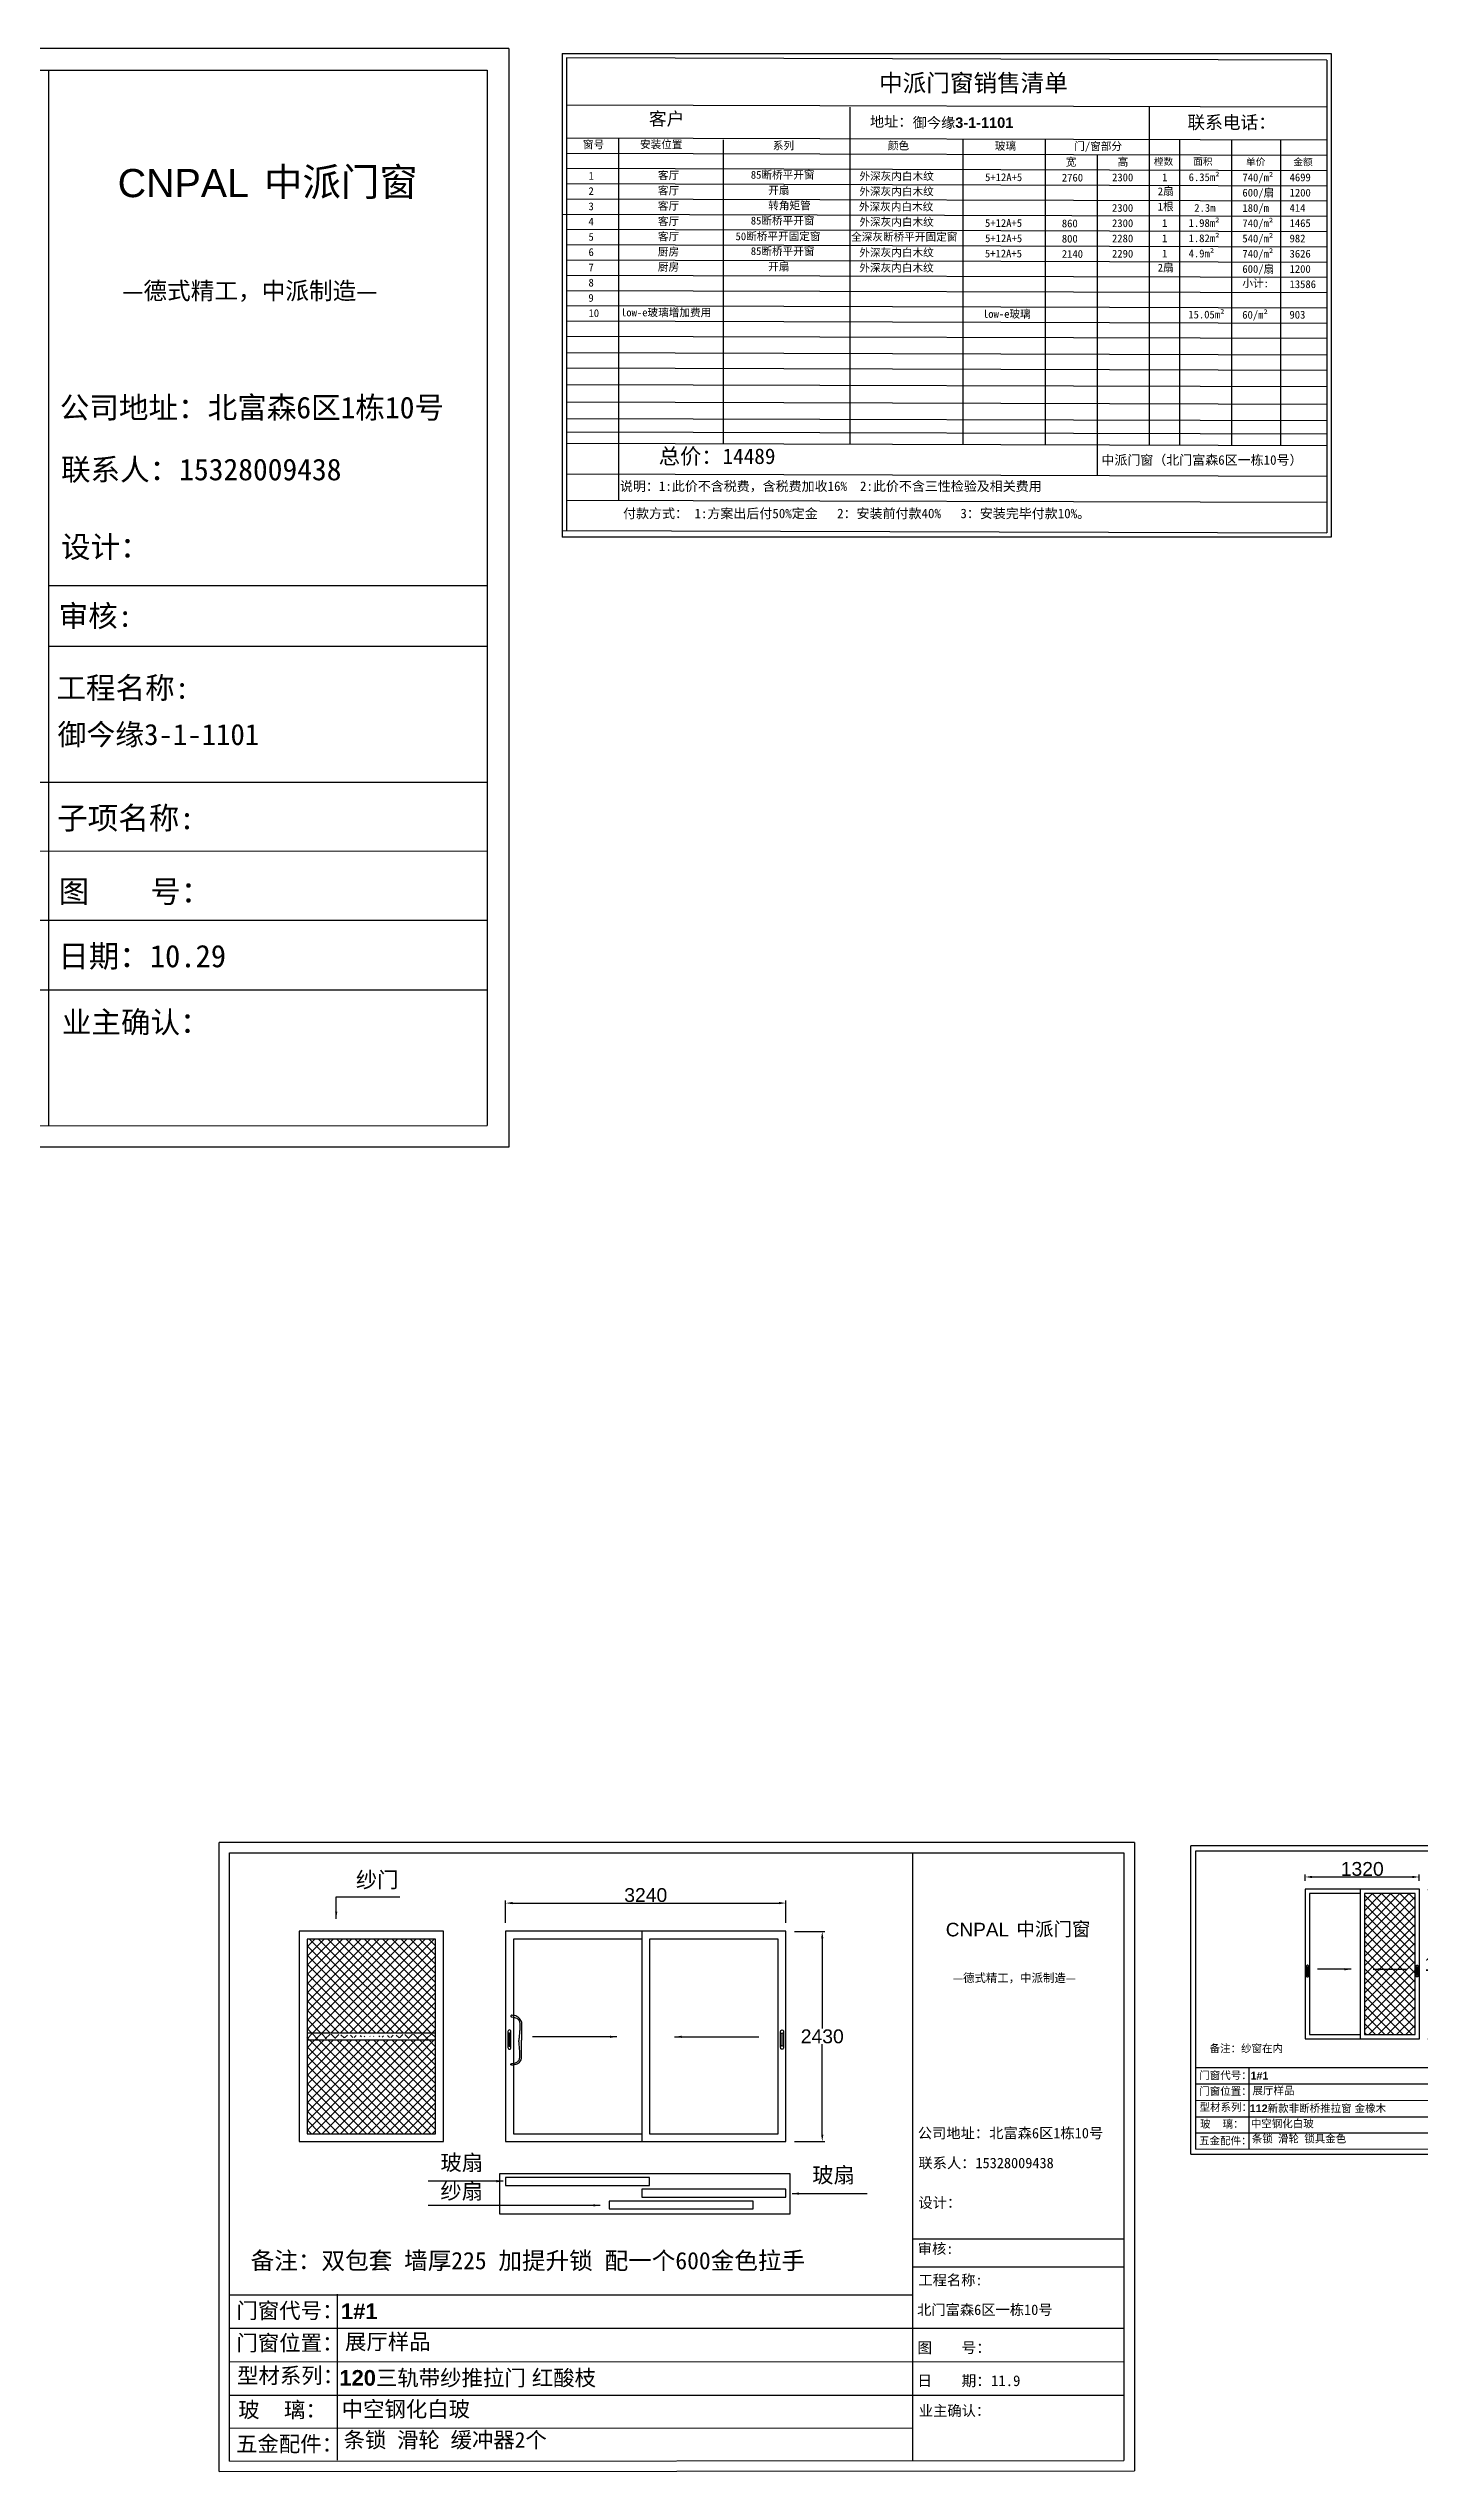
# Model space of a CAD drawing. Header units: inches. Extents: x -138455 to 599497, y -747149 to 13167.
# Drawn here: x 256653 to 272499, y -447704 to -419684 of the extents above; entities that cross this region are included whole.
import ezdxf

# ---------------------------------------------------------------- set-up
doc = ezdxf.new("R2010")
doc.units = ezdxf.units.IN
doc.header["$MEASUREMENT"] = 0
doc.header["$PDMODE"] = 35
doc.header["$PDSIZE"] = -3
doc.layers.add('0 @ 1', color=7, linetype='Continuous')
doc.styles.add('Annotative', font='arialbd.ttf')
doc.styles.add('MtXpl_', font='')
doc.styles.get("Standard").update_dxf_attribs({"font": 'arial.ttf'})
doc.styles.get('MtXpl_').set_extended_font_data('SimSun')
doc.dimstyles.get("Standard").update_dxf_attribs({"dimtxt": 80, "dimasz": 70, "dimexe": 40, "dimexo": 80, "dimgap": 0, "dimtad": 1, "dimtih": 1, "dimtoh": 1, "dimdec": 0, "dimzin": 0, "dimdsep": 46, "dimtxsty": 'Standard', "dimcen": 0.09, "dimadec": 0, "dimazin": 0, "dimtfac": 1, "dimtdec": 0, "dimtofl": 0, "dimtmove": 0, "dimatfit": 3, "dimfxl": 0, "dimtolj": 1, "dimtzin": 0, "dimarcsym": 0})

# ---------------------------------------------------------------- blocks, each defined once
blk = doc.blocks.new('*D2161')
at = {"color": 0, "lineweight": -2, "transparency": 16777216}
for p, q in [((261936, -441358), (261936, -441101)), ((262016, -441131), (265096, -441131)), ((265176, -441358), (265176, -441101))]:
    blk.add_line(p, q, dxfattribs=at)
at = {"color": 0, "transparency": 16777216}
for points in [[(262016, -441118), (262016, -441144), (261936, -441131)], [(265096, -441118), (265096, -441144), (265176, -441131)]]:
    blk.add_solid(points, dxfattribs=at)
at = {"layer": 'Defpoints', "color": 0, "transparency": 16777216}
for p in [(265176, -441131), (261936, -441458), (265176, -441458)]:
    blk.add_point(p, dxfattribs=at)
at = {"color": 0, "transparency": 16777216, "insert": (263556, -441039), "char_height": 160, "attachment_point": 5}
blk.add_mtext('\\A1;3240', dxfattribs=at)
blk = doc.blocks.new('*D2162')
at = {"color": 0, "lineweight": -2, "transparency": 16777216}
for p, q in [((265276, -441458), (265626, -441458)), ((265596, -441538), (265596, -442581)), ((265596, -443808), (265596, -442764)), ((265276, -443888), (265626, -443888))]:
    blk.add_line(p, q, dxfattribs=at)
at = {"color": 0, "transparency": 16777216}
for points in [[(265583, -441538), (265609, -441538), (265596, -441458)], [(265583, -443808), (265609, -443808), (265596, -443888)]]:
    blk.add_solid(points, dxfattribs=at)
at = {"layer": 'Defpoints', "color": 0, "transparency": 16777216}
for p in [(265176, -441458), (265176, -443888), (265596, -443888)]:
    blk.add_point(p, dxfattribs=at)
at = {"color": 0, "transparency": 16777216, "insert": (265596, -442673), "char_height": 160, "attachment_point": 5}
blk.add_mtext('\\A1;2430', dxfattribs=at)
blk = doc.blocks.new('123hhh')
for centre, radius, start, end in [((280706.3, -83231.5), 10, 16.45017, 30.15144), ((280724, -83285), 15, 176.76219, 183.23781), ((280706.3, -83338.5), 10, 329.84856, 343.54983)]:
    blk.add_arc(centre, radius, start, end)
for points, knots in [([(280691.5, -83211), (280688.9, -83210.6), (280685.3, -83210.1), (280685, -83215), (280689.9, -83216.5), (280695.6, -83216.9), (280703.8, -83219.4), (280710.5, -83226.2), (280712.5, -83239.1), (280711.7, -83253.6), (280710.7, -83267.6), (280709.5, -83277.4), (280709.2, -83282.1), (280709.1, -83284.2)], [0, 0, 0, 0, 6.082763, 8.582763, 11.318747, 19.461781, 26.725965, 36.438119, 46.233865, 64.642794, 80.276332, 88.205882, 94.390611, 94.390611, 94.390611, 94.390611]), ([(280714.9, -83226.5), (280712.4, -83222.1), (280706.8, -83213.8), (280697, -83212), (280691.5, -83211)], [0.93741, 0.93741, 0.93741, 0.93741, 13.606526, 29.417915, 29.417915, 29.417915, 29.417915]), ([(280715.8, -83228.7), (280716.2, -83230), (280717.4, -83234.2), (280716.8, -83248.6), (280716.7, -83266), (280716.7, -83280.5), (280716.7, -83285)], [1.197256, 1.197256, 1.197256, 1.197256, 5.358743, 14.155697, 44.084834, 57.684594, 57.684594, 57.684594, 57.684594]), ([(280691.5, -83359), (280688.9, -83359.4), (280685.3, -83359.9), (280685, -83355), (280689.9, -83353.5), (280695.6, -83353.1), (280703.8, -83350.6), (280710.5, -83343.8), (280712.5, -83330.9), (280711.7, -83316.4), (280710.7, -83302.4), (280709.5, -83292.6), (280709.2, -83287.9), (280709.1, -83285.8)], [0, 0, 0, 0, 6.082763, 8.582763, 11.318747, 19.461781, 26.725965, 36.438119, 46.233865, 64.642794, 80.276332, 88.205882, 94.390611, 94.390611, 94.390611, 94.390611]), ([(280715.8, -83341.3), (280716.2, -83340), (280717.4, -83335.8), (280716.8, -83321.4), (280716.7, -83304), (280716.7, -83289.5), (280716.7, -83285)], [1.197256, 1.197256, 1.197256, 1.197256, 5.358743, 14.155697, 44.084834, 57.684594, 57.684594, 57.684594, 57.684594]), ([(280714.9, -83343.5), (280712.4, -83347.9), (280706.8, -83356.2), (280697, -83358), (280691.5, -83359)], [0.93741, 0.93741, 0.93741, 0.93741, 13.606526, 29.417915, 29.417915, 29.417915, 29.417915])]:
    blk.add_open_spline(points, degree=3, knots=knots)
blk = doc.blocks.new('*D2163')
at = {"color": 0, "lineweight": -2, "transparency": 16777216}
for p, q in [((271177, -440872), (271177, -440799)), ((271257, -440829), (272417, -440829)), ((272497, -440872), (272497, -440799))]:
    blk.add_line(p, q, dxfattribs=at)
at = {"color": 0, "transparency": 16777216}
for points in [[(271257, -440816), (271257, -440842), (271177, -440829)], [(272417, -440816), (272417, -440842), (272497, -440829)]]:
    blk.add_solid(points, dxfattribs=at)
at = {"layer": 'Defpoints', "color": 0, "transparency": 16777216}
for p in [(271177, -440972), (272497, -440829), (272497, -440972)]:
    blk.add_point(p, dxfattribs=at)
at = {"color": 0, "transparency": 16777216, "insert": (271837, -440737), "char_height": 160, "attachment_point": 5}
blk.add_mtext('\\A1;1320', dxfattribs=at)
blk = doc.blocks.new('*D2164')
at = {"color": 0, "lineweight": -2, "transparency": 16777216}
for p, q in [((272597, -440972), (272834, -440972)), ((272804, -441052), (272804, -441745)), ((272804, -442622), (272804, -441929)), ((272597, -442702), (272834, -442702))]:
    blk.add_line(p, q, dxfattribs=at)
at = {"color": 0, "transparency": 16777216}
for points in [[(272791, -441052), (272817, -441052), (272804, -440972)], [(272791, -442622), (272817, -442622), (272804, -442702)]]:
    blk.add_solid(points, dxfattribs=at)
at = {"layer": 'Defpoints', "color": 0, "transparency": 16777216}
for p in [(272497, -440972), (272497, -442702), (272804, -442702)]:
    blk.add_point(p, dxfattribs=at)
at = {"color": 0, "transparency": 16777216, "insert": (272804, -441837), "char_height": 160, "attachment_point": 5}
blk.add_mtext('\\A1;1730', dxfattribs=at)

msp = doc.modelspace()

# ---------------------------------------------------------------- hatches: boundary and pattern name
h = msp.add_hatch()
h.set_pattern_fill('ANSI37', color=256, scale=600)
h.paths.add_polyline_path([(271862.3, -442651.8), (272447.3, -442651.8), (272447.3, -441021.8), (271862.3, -441021.8)])
h = msp.add_hatch()
h.set_pattern_fill('ANSI37', color=256, scale=600)
h.set_pattern_definition([(45, (11240.994, -397.88), (-53.033009, 53.033009), []), (135, (11240.994, -397.88), (-53.033009, -53.033009), [])])
h.paths.add_polyline_path([(259641.6, -441547.5), (259641.6, -443797.5), (261126.6, -443797.5), (261126.6, -441547.5)])
edge = h.paths.add_edge_path(flags=17)
edge.add_line((259641.6, -442713.9), (261126.6, -442713.9))
edge.add_line((259641.6, -442631.1), (261126.6, -442631.1))

# ---------------------------------------------------------------- linework, layer by layer
for p, q in [((261971.8, -419684.4), (244168.6, -419684.4)), ((261971.8, -419684.4), (261971.8, -432388.4)), ((244419.2, -419934.1), (261722.1, -419934.1)), ((256652.7, -419934.1), (256652.7, -432138.9)), ((261722.1, -419934.1), (261722.1, -432138)), ((262591.3, -419743.6), (262591.3, -425334.1)), ((262591.3, -419743.6), (271478.3, -419743.6)), ((271428.3, -419818.7), (262641.3, -419793.6)), ((262641.3, -419793.6), (262641.3, -425258.9)), ((271428.3, -419818.7), (271428.3, -425284.1)), ((271478.3, -419743.6), (271478.3, -425334.1)), ((271428.3, -420365.1), (262641.3, -420339.9)), ((265913, -420365.1), (265913, -423051.9)), ((269373.3, -420365.1), (269373.3, -424275.5)), ((262641.3, -420716.9), (271428.3, -420742.1)), ((263241.3, -420716.9), (263241.3, -422305.2)), ((264451.3, -420742.1), (264451.3, -424255.3)), ((267221.7, -420742.1), (267221.7, -424263)), ((268173.3, -420742.1), (268173.3, -424265.8)), ((269724.3, -420742.1), (269724.3, -424275.5)), ((270324.3, -420742.1), (270324.3, -422330.3)), ((270893.6, -420742.1), (270893.6, -424275.5)), ((262641.3, -420893.4), (271428.3, -420918.5)), ((262641.3, -421069.9), (271428.3, -421095)), ((268773.3, -420918.5), (268773.3, -424275.5)), ((262641.3, -421246.3), (271428.3, -421271.5)), ((262591.3, -421599.3), (271428.3, -421624.4)), ((262641.3, -421422.8), (271428.3, -421447.9)), ((262641.3, -421775.7), (271428.3, -421800.9)), ((262641.3, -421952.2), (271428.3, -421977.4)), ((262641.3, -422128.7), (271428.3, -422153.8)), ((262641.3, -422305.2), (271428.3, -422330.3)), ((262641.3, -422481.6), (271428.3, -422506.8)), ((263241.3, -422305.2), (263241.3, -424906.9)), ((270324.3, -422330.3), (270324.3, -424275.5)), ((262641.3, -422658.1), (271428.3, -422683.2)), ((262641.3, -422834.6), (271428.3, -422859.7)), ((262641.3, -423011), (271428.3, -423036.2)), ((265913, -423051.9), (265913, -424259.6)), ((262641.3, -423200.2), (271428.3, -423225.4)), ((262641.3, -423378.5), (271428.3, -423403.6)), ((262641.3, -423569.1), (271428.3, -423594.3)), ((262641.3, -423770.9), (271428.3, -423796.1)), ((262641.3, -423961.6), (271428.3, -423986.7)), ((262641.3, -424117.4), (271428.3, -424142.6)), ((262641.3, -424250.4), (271428.3, -424275.5)), ((268773.3, -424275.5), (268773.3, -424620.5)), ((262641.3, -424603.3), (271428.3, -424628.5)), ((262641.3, -424906.9), (271428.3, -424932.1)), ((262591.3, -425258.9), (271428.3, -425284.1)), ((271478.3, -425334.1), (262591.3, -425334.1)), ((256652.7, -425893.3), (261722.1, -425893.3)), ((256652.7, -426595.3), (261722.1, -426595.3)), ((244416.6, -428169.6), (261722.1, -428169.6)), ((244417.1, -428969.4), (261722.1, -428964.1)), ((244417.7, -429769.6), (261722.1, -429764.1)), ((244418.2, -430570.1), (261722.1, -430570.1)), ((244419.2, -432152), (261722.1, -432138)), ((261971.8, -432388.4), (244168.6, -432388.4)), ((269203.9, -440429.4), (258624.9, -440429.4)), ((258624.9, -447704.4), (258624.9, -440429.4)), ((269203.9, -440429.4), (269203.9, -447697.4)), ((275043, -440467.6), (269855.2, -440467.6)), ((269855.2, -444035.1), (269855.2, -440467.6)), ((258745.8, -440549.9), (269083.4, -440549.9)), ((258745.8, -447583.4), (258745.8, -440549.9)), ((266637.7, -440549.9), (266637.7, -447577)), ((269083.4, -440549.9), (269083.4, -447576.6)), ((269914.5, -440526.7), (274984, -440526.7)), ((269914.5, -443975.8), (269914.5, -440526.7)), ((271812.3, -440971.8), (271812.3, -442701.8)), ((271862.3, -441021.8), (271862.3, -442651.8)), ((259551.6, -441457.5), (259551.6, -443887.5)), ((259641.6, -441547.5), (259641.6, -443797.5)), ((263511.1, -441457.5), (263511.1, -443887.5)), ((263601.1, -441547.5), (263601.1, -443797.5)), ((259641.6, -442631.1), (261126.6, -442631.1)), ((259641.6, -442713.9), (261126.6, -442713.9)), ((269913.9, -443033.6), (273784.6, -443033.6)), ((269914, -443222.8), (274984, -443221.6)), ((270524.9, -443029), (270525.1, -443971.6)), ((269914.2, -443412.1), (274984, -443410.8)), ((269914.3, -443601.5), (274984, -443601.5)), ((269914.4, -443789.4), (273784.6, -443787.7)), ((269855.2, -444035.1), (275043, -444031.7)), ((269914.5, -443975.8), (274984, -443972.5)), ((266637.7, -445014.4), (269083.4, -445014.4)), ((266637.7, -445338.2), (269083.4, -445338.2)), ((258744.6, -445662.1), (266637.7, -445662.1)), ((259990.4, -445652.6), (259990.9, -447574.7)), ((258744.8, -446047.9), (269083.4, -446045.4)), ((258745.1, -446434), (269083.4, -446431.3)), ((258745.3, -446820.2), (269083.4, -446820.2)), ((258745.6, -447203.3), (266637.7, -447199.8)), ((258624.9, -447704.4), (269203.9, -447697.4)), ((258745.8, -447583.4), (269083.4, -447576.6))]:
    msp.add_line(p, q)
for points in [[(271177.3, -442701.8), (272497.3, -442701.8), (272497.3, -440971.8), (271177.3, -440971.8)], [(261936.1, -443887.5), (265176.1, -443887.5), (265176.1, -441457.5), (261936.1, -441457.5)], [(261869.6, -444256.5), (265220.7, -444256.5), (265220.7, -444727.4), (261869.6, -444727.4)], [(261936.1, -444395.3), (263601.1, -444395.3), (263601.1, -444305.3), (261936.1, -444305.3)], [(263132.5, -444668), (264797.5, -444668), (264797.5, -444578), (263132.5, -444578)], [(263511.1, -444529.8), (265176.1, -444529.8), (265176.1, -444439.8), (263511.1, -444439.8)]]:
    msp.add_lwpolyline(points, close=True)
for points in [[(271812.3, -441021.8), (271227.3, -441021.8), (271227.3, -442651.8), (271812.3, -442651.8)], [(271862.3, -442651.8), (272447.3, -442651.8), (272447.3, -441021.8), (271862.3, -441021.8)], [(259551.6, -443887.5), (261216.6, -443887.5), (261216.6, -441457.5), (259551.6, -441457.5)], [(259641.6, -443797.5), (261126.6, -443797.5), (261126.6, -441547.5), (259641.6, -441547.5)], [(263511.1, -441547.5), (262026.1, -441547.5), (262026.1, -443797.5), (263511.1, -443797.5)], [(263601.1, -443797.5), (265086.1, -443797.5), (265086.1, -441547.5), (263601.1, -441547.5)]]:
    msp.add_lwpolyline(points)
at = {"color": 0}
for points in [[(271204.4, -441985.6), (271204.4, -441985.6, 0.4142136), (271215.4, -441974.7), (271215.4, -441858.9, 0.4142136), (271204.4, -441848), (271204.4, -441848, 0.4142136), (271193.5, -441858.9), (271193.5, -441974.7, 0.4142136)], [(271204.4, -441963.7), (271204.4, -441963.7, 0.4142136), (271209.9, -441958.2), (271209.9, -441875.4, 0.4142136), (271204.4, -441869.9), (271204.4, -441869.9, 0.4142136), (271199, -441875.4), (271199, -441958.2, 0.4142136)], [(272470.2, -441985.6), (272470.2, -441985.6, -0.4142136), (272459.2, -441974.7), (272459.2, -441858.9, -0.4142136), (272470.2, -441848), (272470.2, -441848, -0.4142136), (272481.1, -441858.9), (272481.1, -441974.7, -0.4142136)], [(272470.2, -441963.7), (272470.2, -441963.7, -0.4142136), (272464.7, -441958.2), (272464.7, -441875.4, -0.4142136), (272470.2, -441869.9), (272470.2, -441869.9, -0.4142136), (272475.7, -441875.4), (272475.7, -441958.2, -0.4142136)], [(261980.6, -442819.8), (261980.6, -442819.8, 0.4142136), (261998.2, -442802.1), (261998.2, -442615.5, 0.4142136), (261980.6, -442597.8), (261980.6, -442597.8, 0.4142136), (261962.9, -442615.5), (261962.9, -442802.1, 0.4142136)], [(261980.6, -442784.4), (261980.6, -442784.4, 0.4142136), (261989.4, -442775.6), (261989.4, -442642, 0.4142136), (261980.6, -442633.1), (261980.6, -442633.1, 0.4142136), (261971.7, -442642), (261971.7, -442775.6, 0.4142136)], [(265131.7, -442819.8), (265131.7, -442819.8, -0.4142136), (265114, -442802.1), (265114, -442615.5, -0.4142136), (265131.7, -442597.8), (265131.7, -442597.8, -0.4142136), (265149.4, -442615.5), (265149.4, -442802.1, -0.4142136)], [(265131.7, -442784.4), (265131.7, -442784.4, -0.4142136), (265122.9, -442775.6), (265122.9, -442642, -0.4142136), (265131.7, -442633.1), (265131.7, -442633.1, -0.4142136), (265140.5, -442642), (265140.5, -442775.6, -0.4142136)]]:
    msp.add_lwpolyline(points, format="xyb", close=True, dxfattribs=at)

# ---------------------------------------------------------------- block references
at = {"xscale": 3.890170594257371, "yscale": 3.890170594257371, "zscale": 3.890170594257371}
msp.add_blockref('123hhh', (-829916.5, -118724.2), dxfattribs=at)

# ---------------------------------------------------------------- texts
for height, p in [(325.75, (257452.7, -421403.9)), (157.16, (267023.7, -441515.8))]:
    msp.add_text('CNPAL', height=height).set_placement(p)
at = {"style": 'MtXpl_'}
for s, height, p in [('中派门窗', 325.75, (259144.1, -421390.5)), ('—德式精工，中派制造—', 200.459, (257505.8, -422586.4)), ('公司地址：北富森6区1栋10号', 250.574, (256783.2, -423962)), ('联系人：15328009438', 250.574, (256796.8, -424678.3)), ('设计：', 250.57, (256797.2, -425572.6)), ('审核:', 250.57, (256769.7, -426372.3)), ('工程名称:', 250.57, (256744.6, -427203.1)), ('御今缘3-1-1101', 244.399, (256757.8, -427739.4)), ('子项名称:', 258.93, (256752.6, -428712.6)), ('图    号：', 258.93, (256771.1, -429561.8)), ('日期：10.29', 258.93, (256765, -430309.2)), ('业主确认：', 250.57, (256806.8, -431069.3)), ('中派门窗', 157.16, (267839.7, -441509.3)), ('—德式精工，中派制造—', 96.712, (267105.9, -442045.6)), ('公司地址：北富森6区1栋10号', 120.89, (266700.6, -443851)), ('联系人：15328009438', 120.89, (266707.2, -444196.6)), ('设计：', 120.89, (266707.4, -444655.4)), ('审核:', 120.89, (266699.7, -445187.5)), ('工程名称:', 120.89, (266706.9, -445550.5)), ('北门富森6区一栋10号', 120.89, (266692, -445893.7)), ('图    号：', 124.92, (266694.8, -446333.7)), ('日    期：11.9', 124.922, (266695.3, -446716.4)), ('业主确认：', 120.89, (266712, -447061))]:
    msp.add_text(s, height=height, dxfattribs=at).set_placement(p)
at = {"layer": '0 @ 1', "style": 'Annotative'}
for s, height, p in [('御今缘3-1-1101', 120, (266642.2, -420602.3)), ('门窗代号：', 88.92, (269953.4, -443166.8)), ('门窗位置：', 88.92, (269953.4, -443350)), ('1#1', 88.92, (270546, -443171.1)), ('型材系列：', 88.92, (269957.1, -443535.1)), ('112新款非断桥推拉窗 金橡木', 88.924, (270536.9, -443548.4)), ('五金配件：', 88.92, (269951.2, -443922.4)), ('玻    璃：', 88.92, (269963.4, -443729.1)), ('中空钢化白玻', 88.92, (270549.7, -443725.3)), ('门窗代号：', 181.34, (258825.1, -445933.7)), ('1#1', 181.34, (260033.5, -445942.3)), ('门窗位置：', 181.34, (258825.1, -446307.2)), ('型材系列：', 181.34, (258832.7, -446684.6)), ('120三轨带纱推拉门 红酸枝', 181.335, (260014.9, -446711.9)), ('玻    璃：', 181.34, (258845.4, -447080.3)), ('中空钢化白玻', 181.34, (260041.1, -447072.5)), ('五金配件：', 181.34, (258820.6, -447474.6))]:
    msp.add_text(s, height=height, dxfattribs=at).set_placement(p)
for s, width, heights, insert, char_height, attachment_point in [('{\\fSimSun|b1|i0|c134|p2;中派门窗销售清单}', 2802.276, [0], (266252.5, -419983), 200, 1), ('{\\fSimSun|b1|i0|c134|p2;客户}', 485.592, [0], (263592.7, -420423), 150, 1), ('{\\fSimSun|b1|i0|c134|p2;地址：}', 3483.473, [0], (266147.3, -420469.7), 120, 1), ('{\\fSimSun|b1|i0|c134|p2;联系电话：}', 1409.924, [0], (269816.8, -420463), 150, 1), ('{\\fSimSun|b1|i0|c134|p2;窗号}', 485.592, [0], (262830, -420749.5), 90, 1), ('{\\fSimSun|b1|i0|c134|p2;安装位置}', 706.927, [0], (263489.8, -420748.9), 90, 1), ('{\\fSimSun|b1|i0|c134|p2;系列}', 485.592, [0], (265024.9, -420762.1), 90, 1), ('{\\fSimSun|b1|i0|c134|p2;颜色}', 485.592, [0], (266353.9, -420763.2), 90, 1), ('{\\fSimSun|b1|i0|c134|p2;玻璃}', 485.592, [0], (267591.4, -420766.8), 90, 1), ('{\\fSimSun|b1|i0|c134|p2;门/窗部分}', 603.897, [0], (268508.6, -420769.5), 90, 1), ('{\\fSimSun|b1|i0|c134|p2;1}', 485.592, [0], (262894.4, -421111.8), 90, 1), ('{\\fSimSun|b1|i0|c134|p2;客厅}', 1226.654, [0], (263697.1, -421107.1), 90, 1), ('{\\fSimSun|b1|i0|c134|p2;85断桥平开窗}', 1528.495, [129], (264770.5, -421100.5), 90, 1), ('{\\fSimSun|b1|i0|c134|p2;外深灰内白木纹}', 1460.301, [0], (266026, -421116.5), 90, 1), ('{\\fSimSun|b1|i0|c134|p2;5+12A+5 }', 1460.301, [0], (267478.3, -421128.3), 90, 1), ('{\\fSimSun|b1|i0|c134|p2;2760}', 1460.301, [0], (268365.7, -421132.8), 90, 1), ('{\\fSimSun|b1|i0|c134|p2;宽 }', 603.897, [0], (268409.8, -420951.6), 90, 1), ('{\\fSimSun|b1|i0|c134|p2;2300}', 1460.301, [0], (268945.8, -421130.3), 90, 1), ('{\\fSimSun|b1|i0|c134|p2;高 }', 603.897, [0], (269009.8, -420951.6), 90, 1), ('{\\fSimSun|b1|i0|c134|p2;樘数}', 603.897, [0], (269428.6, -420951.8), 80, 1), ('{\\fSimSun|b1|i0|c134|p2;1}', 102.542, [0], (269524.5, -421129), 90, 1), ('{\\fSimSun|b1|i0|c134|p2;6.35m²}', 1460.301, [0], (269830.9, -421128), 90, 1), ('{\\fSimSun|b1|i0|c134|p2;面积}', 603.897, [0], (269883, -420951.8), 80, 1), ('{\\fSimSun|b1|i0|c134|p2;740/m²}', 1460.301, [0], (270452.4, -421130.9), 90, 1), ('{\\fSimSun|b1|i0|c134|p2;单价}', 603.897, [0], (270494, -420955.5), 80, 1), ('{\\fSimSun|b1|i0|c134|p2;4699}', 1460.301, [0], (270997.7, -421130.1), 90, 1), ('{\\fSimSun|b1|i0|c134|p2;金额}', 603.897, [0], (271041, -420956.9), 80, 1), ('{\\fSimSun|b1|i0|c134|p2;2}', 485.592, [0], (262894.4, -421288.3), 90, 1), ('{\\fSimSun|b1|i0|c134|p2;客厅}', 1226.654, [0], (263696.6, -421283.5), 90, 1), ('{\\fSimSun|b1|i0|c134|p2;开扇}', 1528.495, [129], (264972.1, -421279.2), 90, 1), ('{\\fSimSun|b1|i0|c134|p2;外深灰内白木纹}', 1460.301, [0], (266025.4, -421293), 90, 1), ('{\\fSimSun|b1|i0|c134|p2;2扇}', 557.734, [0], (269473.9, -421291.7), 90, 1), ('{\\fSimSun|b1|i0|c134|p2;600/扇}', 1460.301, [0], (270452.4, -421307.3), 90, 1), ('{\\fSimSun|b1|i0|c134|p2;1200}', 1460.301, [0], (270997.7, -421306.6), 90, 1), ('{\\fSimSun|b1|i0|c134|p2;4}', 485.592, [0], (262894.4, -421641.2), 90, 1), ('{\\fSimSun|b1|i0|c134|p2;3}', 485.592, [0], (262894.4, -421464.7), 90, 1), ('{\\fSimSun|b1|i0|c134|p2;客厅}', 1226.654, [0], (263696.6, -421460), 90, 1), ('{\\fSimSun|b1|i0|c134|p2;客厅}', 1226.654, [0], (263696.6, -421636.6), 90, 1), ('{\\fSimSun|b1|i0|c134|p2;85断桥平开窗}', 1528.495, [129], (264770, -421630), 90, 1), ('{\\fSimSun|b1|i0|c134|p2;转角矩管}', 1528.495, [129], (264972.1, -421455.6), 90, 1), ('{\\fSimSun|b1|i0|c134|p2;外深灰内白木纹}', 1460.301, [0], (266020.2, -421469.4), 90, 1), ('{\\fSimSun|b1|i0|c134|p2;外深灰内白木纹}', 1460.301, [0], (266025.5, -421646.1), 90, 1), ('{\\fSimSun|b1|i0|c134|p2;5+12A+5 }', 1460.301, [0], (267476.8, -421657.7), 90, 1), ('{\\fSimSun|b1|i0|c134|p2;860}', 1460.301, [0], (268365.2, -421662.4), 90, 1), ('{\\fSimSun|b1|i0|c134|p2;2300}', 1460.301, [0], (268944.8, -421483.2), 90, 1), ('{\\fSimSun|b1|i0|c134|p2;2300}', 1460.301, [0], (268945.3, -421659.8), 90, 1), ('{\\fSimSun|b1|i0|c134|p2;1根}', 557.734, [0], (269473.9, -421468.2), 90, 1), ('{\\fSimSun|b1|i0|c134|p2;1}', 102.542, [0], (269523.9, -421658.5), 90, 1), ('{\\fSimSun|b1|i0|c134|p2;1.98m²}', 1460.301, [0], (269830.4, -421657.6), 90, 1), ('{\\fSimSun|b1|i0|c134|p2;2.3m}', 1460.301, [0], (269895.8, -421483.2), 90, 1), ('{\\fSimSun|b1|i0|c134|p2;740/m²}', 1460.301, [0], (270451.9, -421660.4), 90, 1), ('{\\fSimSun|b1|i0|c134|p2;180/m}', 1460.301, [0], (270452.4, -421483.8), 90, 1), ('{\\fSimSun|b1|i0|c134|p2;414}', 1460.301, [0], (270997.2, -421483), 90, 1), ('{\\fSimSun|b1|i0|c134|p2;1465}', 1460.301, [0], (270997.2, -421659.6), 90, 1), ('{\\fSimSun|b1|i0|c134|p2;5}', 485.592, [0], (262894.4, -421817.7), 90, 1), ('{\\fSimSun|b1|i0|c134|p2;厨房}', 1226.654, [0], (263696.1, -421989.5), 90, 1), ('{\\fSimSun|b1|i0|c134|p2;客厅}', 1226.654, [0], (263696.6, -421813.1), 90, 1), ('{\\fSimSun|b1|i0|c134|p2;50断桥平开固定窗}', 1528.495, [129], (264594.1, -421811.7), 90, 1), ('{\\fSimSun|b1|i0|c134|p2;85断桥平开窗}', 1528.495, [129], (264770, -421982.9), 90, 1), ('{\\fSimSun|b1|i0|c134|p2;全深灰断桥平开固定窗}', 1460.301, [0], (265930, -421817.6), 90, 1), ('{\\fSimSun|b1|i0|c134|p2;5+12A+5 }', 1460.301, [0], (267478.3, -421834.1), 90, 1), ('{\\fSimSun|b1|i0|c134|p2;800}', 1460.301, [0], (268365.2, -421838.9), 90, 1), ('{\\fSimSun|b1|i0|c134|p2;2280}', 1460.301, [0], (268945.3, -421836.3), 90, 1), ('{\\fSimSun|b1|i0|c134|p2;1}', 102.542, [0], (269523.9, -421835), 90, 1), ('{\\fSimSun|b1|i0|c134|p2;1.82m²}', 1460.301, [0], (269830.4, -421834), 90, 1), ('{\\fSimSun|b1|i0|c134|p2;540/m²}', 1460.301, [0], (270451.9, -421836.9), 90, 1), ('{\\fSimSun|b1|i0|c134|p2;982}', 1460.301, [0], (270997.2, -421836.1), 90, 1), ('{\\fSimSun|b1|i0|c134|p2;6}', 485.592, [0], (262894.4, -421994.1), 90, 1), ('{\\fSimSun|b1|i0|c134|p2;7}', 485.592, [0], (262894.4, -422170.6), 90, 1), ('{\\fSimSun|b1|i0|c134|p2;厨房}', 1226.654, [0], (263695.5, -422165.9), 90, 1), ('{\\fSimSun|b1|i0|c134|p2;开扇}', 1528.495, [129], (264971.5, -422161.7), 90, 1), ('{\\fSimSun|b1|i0|c134|p2;外深灰内白木纹}', 1460.301, [0], (266024.9, -422175.5), 90, 1), ('{\\fSimSun|b1|i0|c134|p2;外深灰内白木纹}', 1460.301, [0], (266025.5, -421998.9), 90, 1), ('{\\fSimSun|b1|i0|c134|p2;5+12A+5 }', 1460.301, [0], (267475.8, -422010.6), 90, 1), ('{\\fSimSun|b1|i0|c134|p2;2140}', 1460.301, [0], (268365.2, -422015.3), 90, 1), ('{\\fSimSun|b1|i0|c134|p2;2290}', 1460.301, [0], (268945.3, -422012.7), 90, 1), ('{\\fSimSun|b1|i0|c134|p2;2扇}', 557.734, [0], (269473.4, -422174.2), 90, 1), ('{\\fSimSun|b1|i0|c134|p2;1}', 102.542, [0], (269523.9, -422011.4), 90, 1), ('{\\fSimSun|b1|i0|c134|p2;4.9m²}', 1460.301, [0], (269830.4, -422010.4), 90, 1), ('{\\fSimSun|b1|i0|c134|p2;740/m²}', 1460.301, [0], (270451.9, -422013.3), 90, 1), ('{\\fSimSun|b1|i0|c134|p2;600/扇}', 1460.301, [0], (270451.9, -422189.8), 90, 1), ('{\\fSimSun|b1|i0|c134|p2;3626}', 1460.301, [0], (270997.2, -422012.5), 90, 1), ('{\\fSimSun|b1|i0|c134|p2;1200}', 1460.301, [0], (270997.2, -422189), 90, 1), ('{\\fSimSun|b1|i0|c134|p2;9}', 485.592, [0], (262893.3, -422523.6), 90, 1), ('{\\fSimSun|b1|i0|c134|p2;8}', 485.592, [0], (262893.8, -422347.1), 90, 1), ('{\\fSimSun|b1|i0|c134|p2;小计:}', 1226.654, [0], (270451.9, -422355.6), 90, 1), ('{\\fSimSun|b1|i0|c134|p2;13586}', 1460.301, [0], (270996.7, -422365.5), 90, 1), ('{\\fSimSun|b1|i0|c134|p2;10}', 485.592, [0], (262894.4, -422700), 90, 1), ('{\\fSimSun|b1|i0|c134|p2;    low-e玻璃增加费用}', 1460.301, [0], (263025.3, -422692), 90, 1), ('{\\fSimSun|b1|i0|c134|p2;    low-e玻璃}', 1460.301, [0], (267208.5, -422709.2), 90, 1), ('{\\fSimSun|b1|i0|c134|p2;15.05m²}', 1460.301, [0], (269826.8, -422716.2), 90, 1), ('{\\fSimSun|b1|i0|c134|p2;60/m²}', 1460.301, [0], (270450.3, -422719.2), 90, 1), ('{\\fSimSun|b1|i0|c134|p2;903}', 1460.301, [0], (270996.2, -422718.5), 90, 1), ('{\\fSimSun|b1|i0|c134|p2;总价：14489}', 3947.803, [0], (263706.6, -424309.4), 180, 1), ('{\\fSimSun|b1|i0|c134|p2;中派门窗（北门富森6区一栋10号）}', 2734.804, [0], (268822, -424388.3), 110, 1), ('{\\fSimSun|b1|i0|c134|p2;说明：1:此价不含税费，含税费加收16%  2:此价不含三性检验及相关费用}', 6113.097, [0], (263257.6, -424691), 110, 1), ('{\\fSimSun|b1|i0|c134|p2;付款方式： 1:方案出后付50%定金   2：安装前付款40%   3：安装完毕付款10%。}', 7146.186, [0], (263294.2, -425006.1), 110, 1), ('{\\fSimSun|b1|i0|c134|p2;纱门}', 1053.977, [0], (260205.2, -440771), 180.693, 1), ('{\\fSimSun|b1|i0|c134|p2;备注：纱窗在内 }', 4396.385, [0], (270072.6, -442767.2), 88.924, 1), ('{\\fSimSun|b1|i0|c134|p2;展厅样品}', 4396.385, [0], (270568.8, -443254.2), 88.924, 1), ('{\\fSimSun|b1|i0|c134|p2;条锁 滑轮 锁具金色}', 7563.173, [0], (270560.8, -443811.2), 88.924, 1), ('{\\fSimSun|b1|i0|c134|p2;玻扇}', 1053.977, [0], (261183.4, -444041.3), 180.693, 1), ('{\\fSimSun|b1|i0|c134|p2;纱扇}', 1053.977, [0], (261181.6, -444371.5), 180.693, 1), ('{\\fSimSun|b1|i0|c134|p2;玻扇}', 1053.977, [0], (265972.9, -444185.1), 180.693, 3), ('{\\fSimSun|b1|i0|c134|p2;备注：双包套 墙厚225 加提升锁 配一个600金色拉手}', 7105.988, [0], (258990, -445165.3), 200, 1), ('{\\fSimSun|b1|i0|c134|p2;展厅样品}', 4396.385, [0], (260080, -446111.8), 181.335, 1), ('{\\fSimSun|b1|i0|c134|p2;条锁 滑轮 缓冲器2个}', 7563.173, [0], (260063.7, -447247.7), 181.335, 1)]:
    msp.add_mtext_dynamic_manual_height_columns(s, width=width, gutter_width=903.5, heights=heights, dxfattribs=dict(at, insert=insert, char_height=char_height, attachment_point=attachment_point))

# ---------------------------------------------------------------- dimensions: what is measured, and where the dimension line sits
for base, p1, p2, picture, middle in [((272497.3, -440829.1), (271177.3, -440971.8), (272497.3, -440971.8), '*D2163', (271837.3, -440737.3)), ((265176.1, -441131), (261936.1, -441457.5), (265176.1, -441457.5), '*D2161', (263556.1, -441039.3))]:
    dim = msp.add_linear_dim(base=base, p1=p1, p2=p2, dimstyle='Standard', override={"dimtxt": 160, "dimasz": 80, "dimexe": 30, "dimexo": 100, "dimgap": 10, "dimfxl": 100})
    dim.commit()
    dim.dimension.update_dxf_attribs({"geometry": picture, "text_midpoint": middle})
for base, p1, p2, picture, middle in [((272804.1, -442701.8), (272497.3, -440971.8), (272497.3, -442701.8), '*D2164', (272804.1, -441836.8)), ((265596, -443887.5), (265176.1, -441457.5), (265176.1, -443887.5), '*D2162', (265596, -442672.5))]:
    dim = msp.add_linear_dim(base=base, p1=p1, p2=p2, angle=90, dimstyle='Standard', override={"dimtxt": 160, "dimasz": 80, "dimexe": 30, "dimexo": 100, "dimgap": 10, "dimfxl": 100})
    dim.commit()
    dim.dimension.update_dxf_attribs({"geometry": picture, "text_midpoint": middle})

# ---------------------------------------------------------------- leaders
for points in [[(259978.1, -441311.4), (259978.1, -441057.9), (260712.6, -441057.9)], [(271709.8, -441896.2), (271319.2, -441896.2)], [(271964.8, -441896.2), (272355.5, -441896.2)], [(263222.4, -442677.2), (262248.6, -442677.2)], [(263889.8, -442677.2), (264863.7, -442677.2)], [(261909.9, -444346.5), (261040.8, -444346.5)], [(263029, -444626.3), (261040.4, -444626.3)], [(265246.4, -444490.4), (266115.5, -444490.4)]]:
    msp.add_leader(points, dimstyle='Standard', override={"dimtxt": 160, "dimasz": 80, "dimexe": 30, "dimexo": 100, "dimgap": 10, "dimtad": 0, "dimfxl": 100})

doc.saveas('drawing.dxf')
